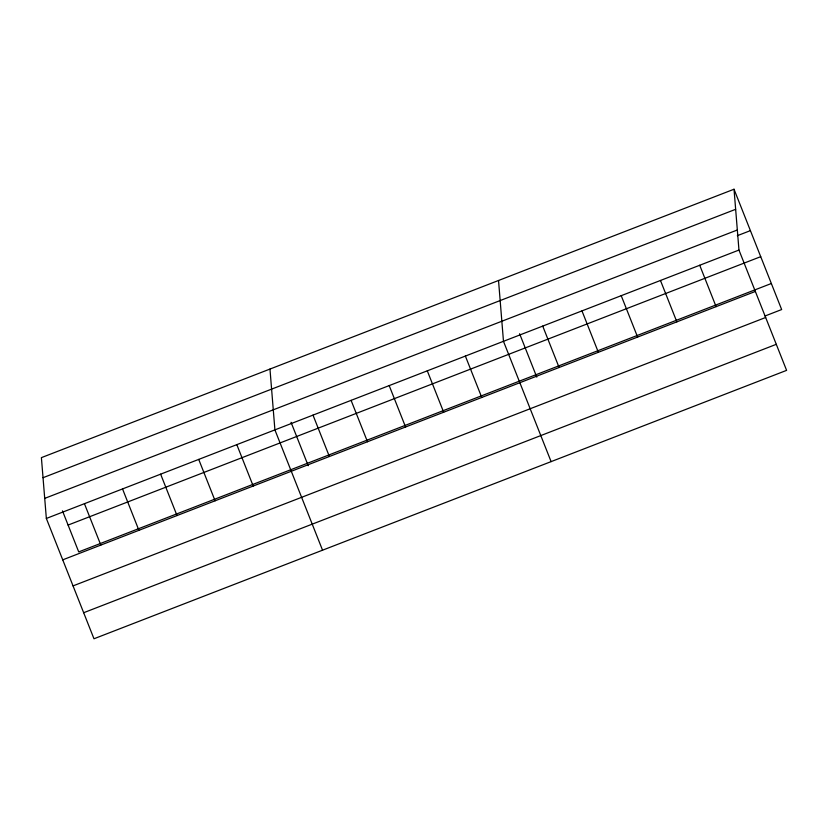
<?xml version="1.0" encoding="UTF-8"?>
<svg xmlns="http://www.w3.org/2000/svg" width="828" height="828" viewBox="0 0 828 828"><rect width="100%" height="100%" fill="white"/><g stroke="black" fill="none" stroke-linecap="round" stroke-linejoin="round"><path stroke-width="1.24" d="M734.022 189.229L41.4 457.636L46.347 518.452L93.978 638.771L786.6 370.364L738.959 250.056L734.022 189.229L781.653 309.548L765.01 316.006M43.035 477.704L735.647 209.308M44.712 498.384L737.334 229.987M737.324 235.69L750.406 230.629M46.347 518.452L738.959 250.056M68.103 525.066L760.715 256.67M771.344 283.507L78.722 551.903L62.473 510.866M62.731 559.842L755.353 291.446M73.04 585.893L765.662 317.486M83.669 612.72L776.291 344.324M699.712 265.26L716.106 306.65M660.465 280.475L676.859 321.864M621.217 295.679L637.612 337.068M581.97 310.893L598.354 352.283M542.723 326.097L559.107 367.487M519.601 333.715L536.792 377.123M551.106 461.62L503.476 341.312L498.528 280.485M465.377 356.071L481.772 397.461M427.289 370.83L443.673 412.22M389.191 385.589L405.575 426.989M351.093 400.359L367.487 441.748M313.005 415.118L329.389 456.507M291.042 422.29L308.223 465.698M322.547 550.196L274.906 429.877L269.969 369.06M236.818 444.646L253.202 486.036M198.72 459.405L215.104 500.795M160.622 474.165L177.016 515.554M122.534 488.924L138.918 530.324M84.435 503.693L100.83 545.083"/></g></svg>
